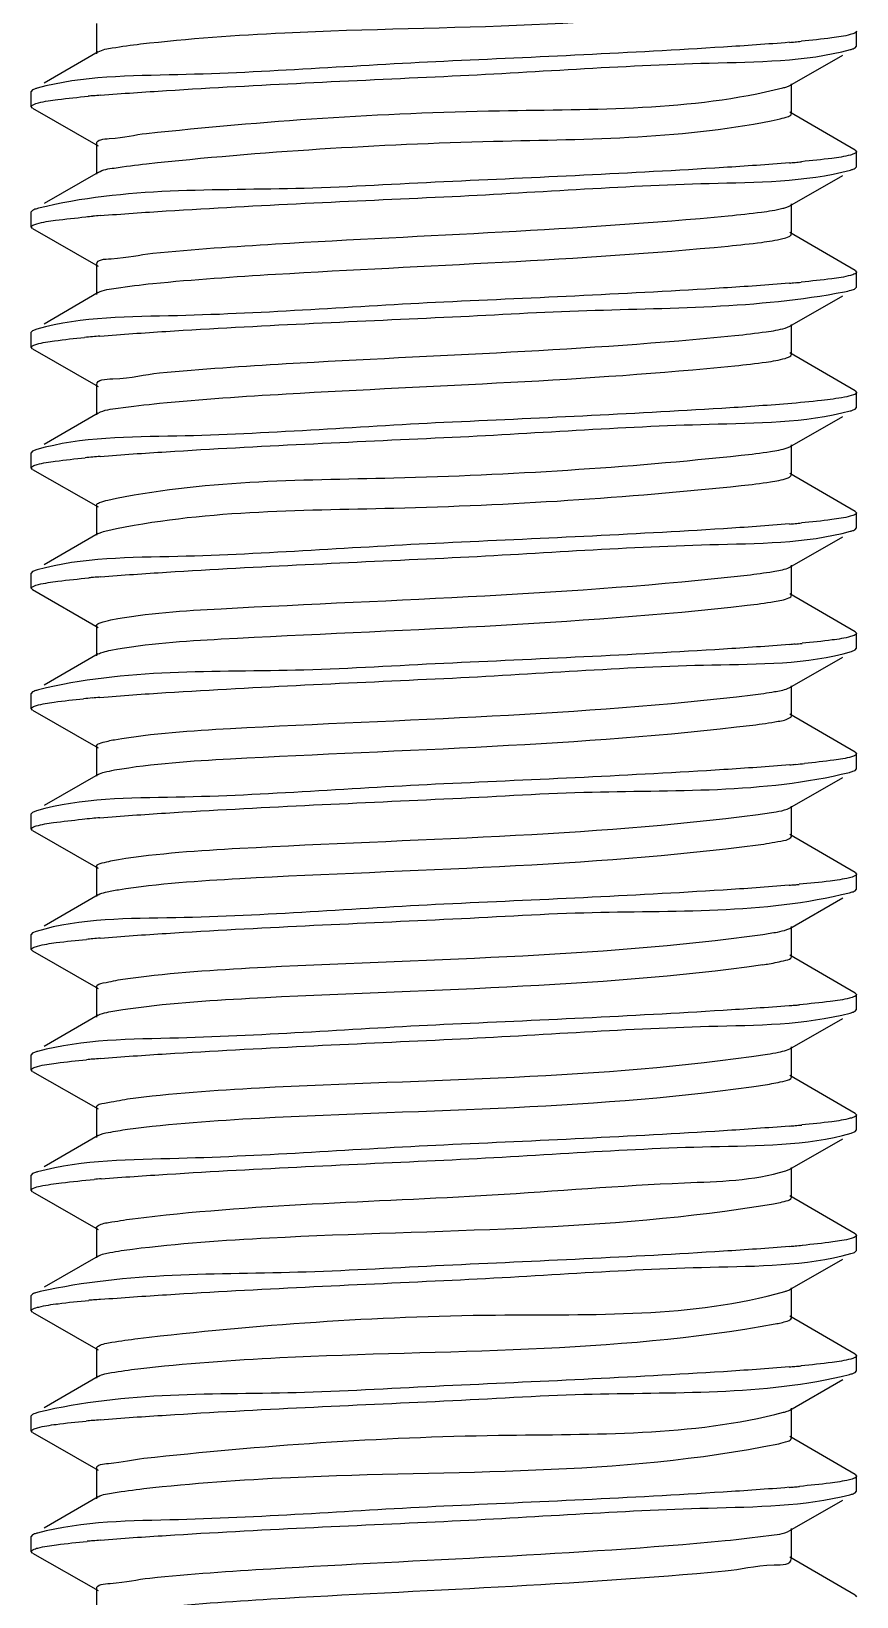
# Model space of a CAD drawing. Extents: x 1247970 to 1725648, y 860327 to 1277876.
# Drawn here: x 1322488.9 to 1322550, y 1199994.4 to 1200110.2 of the extents above; entities that cross this region are included whole.
import ezdxf

# ---------------------------------------------------------------- set-up
doc = ezdxf.new("R2010")
doc.units = 0
doc.header["$LTSCALE"] = 1000
doc.header["$MEASUREMENT"] = 0
doc.layers.get('0').update_dxf_attribs({"color": 254})
doc.layers.add('TK', color=4, linetype='Continuous')

# ---------------------------------------------------------------- blocks, each defined once
blk = doc.blocks.new('A$C7BF01818')
at = {"linetype": 'Continuous'}
for p, q in [((1830, 6621.33), (1830, 6619.09)), ((1886.25, 6619.64), (1886.25, 6620.75)), ((1886.15, 6619.52), (1886.25, 6619.64)), ((1830.12, 6619.22), (1826.13, 6616.91)), ((1881.3, 6616.74), (1885.22, 6618.99)), ((1825.27, 6616.41), (1825.17, 6616.3)), ((1825.17, 6615.18), (1825.17, 6616.3)), ((1881.42, 6614.63), (1881.42, 6616.87)), ((1825.27, 6615.07), (1825.17, 6615.18)), ((1825.27, 6615.07), (1830.12, 6612.28)), ((1886.15, 6611.96), (1881.3, 6614.77)), ((1830, 6612.42), (1830, 6610.18)), ((1886.15, 6611.96), (1886.25, 6611.84)), ((1886.25, 6610.73), (1886.25, 6611.84)), ((1830.12, 6610.31), (1826.13, 6608)), ((1886.15, 6610.62), (1886.25, 6610.73)), ((1881.3, 6607.83), (1885.22, 6610.08)), ((1881.42, 6605.73), (1881.42, 6607.97)), ((1825.27, 6607.5), (1825.17, 6607.39)), ((1825.17, 6606.28), (1825.17, 6607.39)), ((1825.27, 6606.16), (1825.17, 6606.28)), ((1825.27, 6606.16), (1830.12, 6603.37)), ((1886.15, 6603.05), (1881.3, 6605.86)), ((1830, 6603.51), (1830, 6601.27)), ((1886.15, 6603.05), (1886.25, 6602.93)), ((1886.25, 6601.82), (1886.25, 6602.93)), ((1830.12, 6601.41), (1826.13, 6599.09)), ((1881.3, 6598.92), (1885.22, 6601.17)), ((1886.15, 6601.71), (1886.25, 6601.82)), ((1825.27, 6598.59), (1825.17, 6598.48)), ((1825.59, 6598.72), (1825.27, 6598.59)), ((1880.97, 6598.79), (1881.3, 6598.92)), ((1881.42, 6596.82), (1881.42, 6599.06)), ((1825.17, 6597.37), (1825.17, 6598.48)), ((1825.27, 6597.25), (1825.17, 6597.37)), ((1825.27, 6597.25), (1830.12, 6594.47)), ((1886.15, 6594.14), (1881.3, 6596.95)), ((1830, 6594.6), (1830, 6592.36)), ((1886.15, 6594.14), (1886.25, 6594.03)), ((1886.25, 6592.91), (1886.25, 6594.03)), ((1886.15, 6592.8), (1886.25, 6592.91)), ((1830.12, 6592.5), (1826.13, 6590.18)), ((1881.3, 6590.01), (1885.22, 6592.26)), ((1825.27, 6589.68), (1825.17, 6589.57)), ((1825.17, 6588.46), (1825.17, 6589.57)), ((1825.57, 6589.8), (1825.27, 6589.68)), ((1881.11, 6589.93), (1881.3, 6590.01)), ((1881.42, 6587.91), (1881.42, 6590.15)), ((1825.27, 6588.34), (1825.17, 6588.46)), ((1825.27, 6588.34), (1830.12, 6585.56)), ((1886.15, 6585.23), (1881.3, 6588.04)), ((1830, 6585.69), (1830, 6583.46)), ((1886.15, 6585.23), (1886.25, 6585.12)), ((1886.25, 6584.01), (1886.25, 6585.12)), ((1830.12, 6583.59), (1826.13, 6581.28)), ((1886.15, 6583.89), (1886.25, 6584.01)), ((1881.3, 6581.1), (1885.22, 6583.35)), ((1881.42, 6579), (1881.42, 6581.24)), ((1825.27, 6580.78), (1825.17, 6580.66)), ((1825.17, 6579.55), (1825.17, 6580.66)), ((1825.6, 6580.9), (1825.27, 6580.78)), ((1881.16, 6581.04), (1881.3, 6581.1)), ((1825.27, 6579.44), (1825.17, 6579.55)), ((1825.27, 6579.44), (1830.12, 6576.65)), ((1886.15, 6576.32), (1881.3, 6579.14)), ((1830, 6576.79), (1830, 6574.55)), ((1886.15, 6576.32), (1886.25, 6576.21)), ((1886.25, 6575.1), (1886.25, 6576.21)), ((1830.12, 6574.68), (1826.13, 6572.37)), ((1881.3, 6572.2), (1885.22, 6574.45)), ((1885.87, 6574.87), (1886.15, 6574.98)), ((1886.15, 6574.98), (1886.25, 6575.1)), ((1881.14, 6572.12), (1881.3, 6572.2)), ((1881.42, 6570.09), (1881.42, 6572.33)), ((1825.27, 6571.87), (1825.17, 6571.76)), ((1825.17, 6570.64), (1825.17, 6571.76)), ((1825.27, 6570.53), (1825.17, 6570.64)), ((1825.27, 6570.53), (1830.12, 6567.74)), ((1886.15, 6567.41), (1881.3, 6570.23)), ((1830, 6567.88), (1830, 6565.64)), ((1886.15, 6567.41), (1886.25, 6567.3)), ((1886.15, 6566.07), (1886.25, 6566.19)), ((1886.25, 6566.19), (1886.25, 6567.3)), ((1830.12, 6565.77), (1826.13, 6563.46)), ((1881.3, 6563.29), (1885.22, 6565.54)), ((1825.27, 6562.96), (1825.17, 6562.85)), ((1825.17, 6561.74), (1825.17, 6562.85)), ((1825.55, 6563.07), (1825.27, 6562.96)), ((1881.11, 6563.21), (1881.3, 6563.29)), ((1881.42, 6561.18), (1881.42, 6563.42)), ((1825.27, 6561.62), (1825.17, 6561.74)), ((1825.27, 6561.62), (1830.12, 6558.83)), ((1886.15, 6558.51), (1881.3, 6561.32)), ((1881.38, 6561.11), (1881.42, 6561.18)), ((1830, 6558.97), (1830, 6556.73)), ((1886.15, 6558.51), (1886.25, 6558.39)), ((1886.25, 6557.28), (1886.25, 6558.39)), ((1886.15, 6557.17), (1886.25, 6557.28)), ((1830.12, 6556.87), (1826.13, 6554.55)), ((1881.3, 6554.38), (1885.22, 6556.63)), ((1825.27, 6554.05), (1825.17, 6553.94)), ((1825.17, 6552.83), (1825.17, 6553.94)), ((1825.54, 6554.16), (1825.27, 6554.05)), ((1881.08, 6554.29), (1881.3, 6554.38)), ((1881.42, 6552.28), (1881.42, 6554.52)), ((1825.27, 6552.71), (1825.17, 6552.83)), ((1825.27, 6552.71), (1830.12, 6549.93)), ((1886.15, 6549.6), (1881.3, 6552.41)), ((1830, 6550.06), (1830, 6547.82)), ((1886.15, 6549.6), (1886.25, 6549.48)), ((1886.25, 6548.37), (1886.25, 6549.48)), ((1830.12, 6547.96), (1826.13, 6545.64)), ((1881.3, 6545.47), (1885.22, 6547.72)), ((1886.15, 6548.26), (1886.25, 6548.37)), ((1881.05, 6545.37), (1881.3, 6545.47)), ((1881.42, 6543.37), (1881.42, 6545.61)), ((1825.27, 6545.14), (1825.17, 6545.03)), ((1825.17, 6543.92), (1825.17, 6545.03)), ((1825.27, 6543.8), (1825.17, 6543.92)), ((1825.27, 6543.8), (1830.12, 6541.02)), ((1886.15, 6540.69), (1881.3, 6543.5)), ((1830, 6541.15), (1830, 6538.91)), ((1886.15, 6540.69), (1886.25, 6540.58)), ((1886.25, 6539.47), (1886.25, 6540.58)), ((1830.12, 6539.05), (1826.13, 6536.74)), ((1881.3, 6536.56), (1885.22, 6538.81)), ((1885.84, 6539.23), (1886.15, 6539.35)), ((1886.15, 6539.35), (1886.25, 6539.47)), ((1825.27, 6536.24), (1825.17, 6536.12)), ((1825.17, 6535.01), (1825.17, 6536.12)), ((1881, 6536.44), (1881.3, 6536.56)), ((1881.42, 6534.46), (1881.42, 6536.7)), ((1825.27, 6534.9), (1825.17, 6535.01)), ((1825.27, 6534.9), (1830.12, 6532.11)), ((1886.15, 6531.78), (1881.3, 6534.6)), ((1830, 6532.25), (1830, 6530.01)), ((1886.15, 6531.78), (1886.25, 6531.67)), ((1886.25, 6530.56), (1886.25, 6531.67)), ((1886.15, 6530.44), (1886.25, 6530.56)), ((1830.12, 6530.14), (1826.13, 6527.83)), ((1881.3, 6527.66), (1885.22, 6529.91)), ((1825.27, 6527.33), (1825.17, 6527.21)), ((1825.17, 6526.1), (1825.17, 6527.21)), ((1881.42, 6525.55), (1881.42, 6527.79)), ((1825.27, 6525.99), (1825.17, 6526.1)), ((1825.27, 6525.99), (1830.12, 6523.2)), ((1886.15, 6522.87), (1881.3, 6525.69)), ((1830, 6523.34), (1830, 6521.1)), ((1886.15, 6522.87), (1886.25, 6522.76)), ((1886.25, 6521.65), (1886.25, 6522.76)), ((1830.12, 6521.23), (1826.13, 6518.92)), ((1881.3, 6518.75), (1885.22, 6521)), ((1886.15, 6521.53), (1886.25, 6521.65)), ((1881.42, 6516.64), (1881.42, 6518.88)), ((1825.27, 6518.42), (1825.17, 6518.31)), ((1825.17, 6517.2), (1825.17, 6518.31)), ((1825.27, 6517.08), (1825.17, 6517.2)), ((1825.27, 6517.08), (1830.12, 6514.29)), ((1886.15, 6513.97), (1881.3, 6516.78)), ((1830, 6514.43), (1830, 6512.19)), ((1886.15, 6513.97), (1886.25, 6513.85)), ((1886.25, 6512.74), (1886.25, 6513.85)), ((1830.12, 6512.33), (1826.13, 6510.01)), ((1881.3, 6509.84), (1885.22, 6512.09)), ((1886.15, 6512.63), (1886.25, 6512.74)), ((1825.27, 6509.51), (1825.17, 6509.4)), ((1881.42, 6507.74), (1881.42, 6509.98)), ((1825.17, 6508.29), (1825.17, 6509.4)), ((1825.27, 6508.17), (1825.17, 6508.29)), ((1825.27, 6508.17), (1830.12, 6505.39)), ((1886.15, 6505.06), (1881.3, 6507.87)), ((1830, 6505.52), (1830, 6503.28)), ((1886.15, 6505.06), (1886.25, 6504.94))]:
    blk.add_line(p, q, dxfattribs=at)
for centre, radius, start, end in [((1871.02, 6740.9), 121.41, 274.8438, 275.0424), ((1872.55, 6723.55), 103.99, 275.0412, 275.2972), ((1839.12, 6509.51), 106.88, 95.0274, 95.2266), ((1840.69, 6491.68), 124.77, 94.7809, 95.0259), ((1871.03, 6731.91), 121.33, 274.8447, 275.0439), ((1872.58, 6714.32), 103.67, 275.0425, 275.3057), ((1838.75, 6504.79), 102.66, 95.0453, 95.3331), ((1840.58, 6484.04), 123.5, 94.7929, 95.0459), ((1871.02, 6723.12), 121.44, 274.8434, 275.0417), ((1872.54, 6705.86), 104.12, 275.0406, 275.2938), ((1838.54, 6498.14), 100.4, 95.0545, 95.3946), ((1840.53, 6475.73), 122.9, 94.7984, 95.0567), ((1838.65, 6488), 101.64, 95.0491, 95.3615), ((1840.57, 6466.39), 123.34, 94.7937, 95.0503), ((1871.02, 6705.24), 121.38, 274.8441, 275.0431), ((1872.57, 6687.75), 103.82, 275.0418, 275.3018), ((1839.21, 6472.92), 107.84, 95.0233, 95.2032), ((1840.71, 6455.77), 125.05, 94.7781, 95.0215), ((1871.05, 6696.07), 121.11, 274.8466, 275.0478), ((1872.66, 6677.82), 102.8, 275.046, 275.3287), ((1838.4, 6473), 98.81, 95.0607, 95.4393), ((1840.49, 6449.41), 122.49, 94.8021, 95.0641), ((1871.15, 6685.92), 119.87, 274.8598, 275.0684), ((1873.05, 6664.68), 98.55, 275.0633, 275.4452), ((1838.21, 6466.18), 96.71, 95.0686, 95.5004), ((1840.45, 6441.02), 121.97, 94.8067, 95.074), ((1870.93, 6679.63), 122.49, 274.8322, 275.0257), ((1872.24, 6664.72), 107.53, 275.0261, 275.2091), ((1838.84, 6450.3), 103.71, 95.0407, 95.3061), ((1840.61, 6430.23), 123.86, 94.7892, 95.0407), ((1875.63, 6578.22), 26.78, 277.8912, 278.9141), ((1870.93, 6670.64), 122.41, 274.8332, 275.0271), ((1872.27, 6655.5), 107.22, 275.0274, 275.2169), ((1838.85, 6441.27), 103.84, 95.0403, 95.3028), ((1840.61, 6421.31), 123.87, 94.7894, 95.0402), ((1871.03, 6660.63), 121.31, 274.8443, 275.0454), ((1872.62, 6642.66), 103.27, 275.0438, 275.3171), ((1840.85, 6409.65), 126.64, 94.7626, 94.9958), ((1871.07, 6651.32), 120.9, 274.849, 275.0504), ((1872.7, 6632.82), 102.33, 275.0482, 275.3403), ((1839.21, 6419.5), 107.81, 95.0233, 95.2035), ((1840.71, 6402.35), 125.02, 94.7785, 95.0216), ((1871.01, 6643.02), 121.51, 274.8425, 275.0402), ((1872.51, 6626.04), 104.47, 275.0393, 275.2842), ((1838.8, 6415.09), 103.29, 95.0426, 95.317), ((1840.6, 6394.75), 123.7, 94.7911, 95.0428), ((1870.94, 6634.91), 122.32, 274.8343, 275.0285), ((1872.29, 6619.57), 106.92, 275.0286, 275.2242), ((1838.94, 6404.64), 104.84, 95.0361, 95.277), ((1840.64, 6385.4), 124.15, 94.7867, 95.0355)]:
    blk.add_arc(centre, radius, start, end, dxfattribs=at)
for points, knots in [([(1833.26, 6619.81), (1836.8, 6620.21), (1852.49, 6621.34), (1868.4, 6620.82), (1880.34, 6623.13)], [0, 0, 0, 0, 0.226596, 1, 1, 1, 1]), ([(1886.25, 6620.75), (1886.25, 6620.69), (1886.06, 6620.57), (1885.9, 6620.53), (1885.78, 6620.5)], [0, 0, 0, 0, 0.314561, 1, 1, 1, 1]), ([(1830.12, 6619.22), (1830.43, 6619.4), (1831.52, 6619.57), (1832.56, 6619.73), (1833.26, 6619.81)], [0, 0, 0, 0, 0.340225, 1, 1, 1, 1]), ([(1881.27, 6619.93), (1879.65, 6619.79), (1871.13, 6619.21), (1862.6, 6618.84), (1855.71, 6618.52)], [0, 0, 0, 0, 0.191234, 1, 1, 1, 1]), ([(1885.78, 6620.5), (1885.33, 6620.38), (1884.12, 6620.21), (1882.91, 6620.08), (1882.16, 6620.01)], [0, 0, 0, 0, 0.382729, 1, 1, 1, 1]), ([(1885.79, 6619.39), (1885.86, 6619.41), (1885.98, 6619.45), (1886.1, 6619.5), (1886.15, 6619.52)], [0, 0, 0, 0, 0.580509, 1, 1, 1, 1]), ([(1855.71, 6618.52), (1849.15, 6618.22), (1839.18, 6617.41), (1828.97, 6617.46), (1825.61, 6616.54)], [0, 0, 0, 0, 0.653395, 1, 1, 1, 1]), ([(1855.71, 6617.41), (1862.26, 6617.71), (1872.21, 6618.5), (1882.41, 6618.49), (1885.79, 6619.39)], [0, 0, 0, 0, 0.651956, 1, 1, 1, 1]), ([(1830.29, 6616.02), (1831.92, 6616.15), (1840.38, 6616.72), (1848.86, 6617.09), (1855.71, 6617.41)], [0, 0, 0, 0, 0.192326, 1, 1, 1, 1]), ([(1825.61, 6616.54), (1825.54, 6616.52), (1825.42, 6616.48), (1825.31, 6616.43), (1825.27, 6616.41)], [0, 0, 0, 0, 0.578294, 1, 1, 1, 1]), ([(1833.7, 6613.19), (1842.37, 6614.12), (1858.01, 6615.19), (1873.99, 6614.85), (1880.79, 6616.56)], [0, 0, 0, 0, 0.554449, 1, 1, 1, 1]), ([(1880.79, 6616.56), (1880.89, 6616.58), (1881.06, 6616.63), (1881.23, 6616.7), (1881.3, 6616.74)], [0, 0, 0, 0, 0.586934, 1, 1, 1, 1]), ([(1825.17, 6615.18), (1825.17, 6615.25), (1825.39, 6615.37), (1825.57, 6615.42), (1825.7, 6615.45)], [0, 0, 0, 0, 0.309735, 1, 1, 1, 1]), ([(1825.7, 6615.45), (1826.17, 6615.57), (1827.4, 6615.74), (1828.63, 6615.87), (1829.39, 6615.94)], [0, 0, 0, 0, 0.387433, 1, 1, 1, 1]), ([(1833.7, 6610.95), (1842.23, 6611.86), (1857.83, 6612.83), (1873.66, 6612.76), (1880.58, 6614.27)], [0, 0, 0, 0, 0.54768, 1, 1, 1, 1]), ([(1880.58, 6614.27), (1880.79, 6614.32), (1881.05, 6614.38), (1881.41, 6614.54), (1881.41, 6614.63)], [0, 0, 0, 0, 0.701158, 1, 1, 1, 1]), ([(1830.01, 6612.42), (1830, 6612.76), (1831.9, 6612.81), (1832.77, 6613.09), (1833.7, 6613.19)], [0, 0, 0, 0, 0.267721, 1, 1, 1, 1]), ([(1885.79, 6611.59), (1885.34, 6611.47), (1884.13, 6611.3), (1882.92, 6611.17), (1882.17, 6611.1)], [0, 0, 0, 0, 0.382556, 1, 1, 1, 1]), ([(1886.25, 6611.84), (1886.25, 6611.78), (1886.06, 6611.67), (1885.91, 6611.63), (1885.79, 6611.59)], [0, 0, 0, 0, 0.314885, 1, 1, 1, 1]), ([(1830.12, 6610.31), (1830.47, 6610.52), (1831.72, 6610.68), (1832.89, 6610.86), (1833.7, 6610.95)], [0, 0, 0, 0, 0.33607, 1, 1, 1, 1]), ([(1881.28, 6611.02), (1879.65, 6610.88), (1871.13, 6610.3), (1862.61, 6609.93), (1855.71, 6609.61)], [0, 0, 0, 0, 0.191214, 1, 1, 1, 1]), ([(1855.71, 6608.5), (1862.25, 6608.81), (1872.21, 6609.59), (1882.4, 6609.58), (1885.79, 6610.48)], [0, 0, 0, 0, 0.651816, 1, 1, 1, 1]), ([(1885.79, 6610.48), (1885.86, 6610.5), (1885.98, 6610.54), (1886.1, 6610.59), (1886.15, 6610.62)], [0, 0, 0, 0, 0.5808, 1, 1, 1, 1]), ([(1855.71, 6609.61), (1852.26, 6609.45), (1842.29, 6608.78), (1832.08, 6609.24), (1825.7, 6607.65)], [0, 0, 0, 0, 0.344682, 1, 1, 1, 1]), ([(1830.26, 6607.11), (1831.89, 6607.24), (1840.37, 6607.82), (1848.85, 6608.18), (1855.71, 6608.5)], [0, 0, 0, 0, 0.192103, 1, 1, 1, 1]), ([(1825.7, 6607.65), (1825.61, 6607.63), (1825.47, 6607.59), (1825.32, 6607.53), (1825.27, 6607.5)], [0, 0, 0, 0, 0.588684, 1, 1, 1, 1]), ([(1825.59, 6606.51), (1826.04, 6606.64), (1827.24, 6606.81), (1828.45, 6606.94), (1829.2, 6607.01)], [0, 0, 0, 0, 0.378966, 1, 1, 1, 1]), ([(1834.16, 6604.33), (1837.18, 6604.63), (1851.38, 6605.59), (1865.61, 6606.03), (1876.75, 6607.1)], [0, 0, 0, 0, 0.213637, 1, 1, 1, 1]), ([(1876.75, 6607.1), (1877.57, 6607.18), (1878.92, 6607.32), (1880.27, 6607.52), (1880.79, 6607.65)], [0, 0, 0, 0, 0.608109, 1, 1, 1, 1]), ([(1880.79, 6607.65), (1880.89, 6607.68), (1881.06, 6607.73), (1881.23, 6607.79), (1881.3, 6607.83)], [0, 0, 0, 0, 0.587321, 1, 1, 1, 1]), ([(1825.17, 6606.28), (1825.17, 6606.33), (1825.34, 6606.44), (1825.48, 6606.48), (1825.59, 6606.51)], [0, 0, 0, 0, 0.31838, 1, 1, 1, 1]), ([(1880.79, 6605.41), (1880.95, 6605.45), (1881.15, 6605.5), (1881.41, 6605.65), (1881.41, 6605.73)], [0, 0, 0, 0, 0.690355, 1, 1, 1, 1]), ([(1834.16, 6602.09), (1837.18, 6602.39), (1851.38, 6603.35), (1865.61, 6603.79), (1876.75, 6604.86)], [0, 0, 0, 0, 0.213637, 1, 1, 1, 1]), ([(1876.75, 6604.86), (1877.57, 6604.94), (1878.92, 6605.08), (1880.27, 6605.28), (1880.79, 6605.41)], [0, 0, 0, 0, 0.608109, 1, 1, 1, 1]), ([(1830.01, 6603.51), (1830.01, 6603.89), (1832.15, 6603.91), (1833.13, 6604.22), (1834.16, 6604.33)], [0, 0, 0, 0, 0.266872, 1, 1, 1, 1]), ([(1830.12, 6601.41), (1830.51, 6601.64), (1831.92, 6601.8), (1833.25, 6602), (1834.16, 6602.09)], [0, 0, 0, 0, 0.332418, 1, 1, 1, 1]), ([(1881.27, 6602.11), (1879.65, 6601.97), (1871.13, 6601.4), (1862.6, 6601.03), (1855.71, 6600.71)], [0, 0, 0, 0, 0.191243, 1, 1, 1, 1]), ([(1885.79, 6602.69), (1885.33, 6602.56), (1884.12, 6602.39), (1882.9, 6602.26), (1882.15, 6602.19)], [0, 0, 0, 0, 0.382589, 1, 1, 1, 1]), ([(1886.25, 6602.93), (1886.25, 6602.88), (1886.06, 6602.76), (1885.9, 6602.72), (1885.79, 6602.69)], [0, 0, 0, 0, 0.314649, 1, 1, 1, 1]), ([(1855.71, 6599.59), (1859.03, 6599.75), (1868.89, 6600.34), (1878.89, 6600.23), (1885.35, 6601.48)], [0, 0, 0, 0, 0.335313, 1, 1, 1, 1]), ([(1885.35, 6601.48), (1885.52, 6601.51), (1885.79, 6601.57), (1886.06, 6601.65), (1886.15, 6601.71)], [0, 0, 0, 0, 0.614276, 1, 1, 1, 1]), ([(1855.71, 6600.71), (1849.13, 6600.4), (1839.17, 6599.58), (1828.94, 6599.65), (1825.59, 6598.72)], [0, 0, 0, 0, 0.654088, 1, 1, 1, 1]), ([(1830.25, 6598.2), (1831.87, 6598.33), (1840.36, 6598.91), (1848.85, 6599.28), (1855.71, 6599.59)], [0, 0, 0, 0, 0.191983, 1, 1, 1, 1]), ([(1877.24, 6598.24), (1878.01, 6598.32), (1879.26, 6598.46), (1880.51, 6598.66), (1880.97, 6598.79)], [0, 0, 0, 0, 0.618456, 1, 1, 1, 1]), ([(1825.17, 6597.37), (1825.17, 6597.42), (1825.33, 6597.53), (1825.47, 6597.57), (1825.57, 6597.6)], [0, 0, 0, 0, 0.32109, 1, 1, 1, 1]), ([(1825.57, 6597.6), (1826, 6597.72), (1827.18, 6597.89), (1828.37, 6598.03), (1829.1, 6598.1)], [0, 0, 0, 0, 0.377561, 1, 1, 1, 1]), ([(1834.65, 6595.47), (1837.77, 6595.77), (1851.97, 6596.72), (1866.2, 6597.12), (1877.24, 6598.24)], [0, 0, 0, 0, 0.220253, 1, 1, 1, 1]), ([(1877.24, 6596), (1878.01, 6596.08), (1879.26, 6596.22), (1880.51, 6596.42), (1880.97, 6596.55)], [0, 0, 0, 0, 0.618456, 1, 1, 1, 1]), ([(1880.97, 6596.55), (1881.08, 6596.59), (1881.24, 6596.63), (1881.41, 6596.76), (1881.41, 6596.82)], [0, 0, 0, 0, 0.675509, 1, 1, 1, 1]), ([(1830.01, 6594.6), (1830.01, 6595.02), (1832.41, 6594.99), (1833.49, 6595.36), (1834.65, 6595.47)], [0, 0, 0, 0, 0.266332, 1, 1, 1, 1]), ([(1834.65, 6593.23), (1837.77, 6593.53), (1851.97, 6594.48), (1866.2, 6594.88), (1877.24, 6596)], [0, 0, 0, 0, 0.220253, 1, 1, 1, 1]), ([(1886.25, 6594.03), (1886.25, 6593.93), (1885.84, 6593.78), (1885.58, 6593.72), (1885.35, 6593.68)], [0, 0, 0, 0, 0.289979, 1, 1, 1, 1]), ([(1830.12, 6592.5), (1830.56, 6592.75), (1832.14, 6592.91), (1833.63, 6593.13), (1834.65, 6593.23)], [0, 0, 0, 0, 0.329248, 1, 1, 1, 1]), ([(1881.15, 6593.19), (1879.52, 6593.06), (1871.05, 6592.49), (1862.56, 6592.12), (1855.71, 6591.8)], [0, 0, 0, 0, 0.19218, 1, 1, 1, 1]), ([(1885.35, 6593.68), (1884.79, 6593.57), (1883.39, 6593.4), (1881.99, 6593.26), (1881.15, 6593.19)], [0, 0, 0, 0, 0.404067, 1, 1, 1, 1]), ([(1885.78, 6592.67), (1885.86, 6592.68), (1885.98, 6592.72), (1886.1, 6592.77), (1886.15, 6592.8)], [0, 0, 0, 0, 0.58094, 1, 1, 1, 1]), ([(1855.71, 6591.8), (1849.12, 6591.49), (1839.15, 6590.65), (1828.9, 6590.76), (1825.57, 6589.8)], [0, 0, 0, 0, 0.655403, 1, 1, 1, 1]), ([(1855.71, 6590.69), (1862.25, 6590.99), (1872.21, 6591.78), (1882.4, 6591.77), (1885.78, 6592.67)], [0, 0, 0, 0, 0.651768, 1, 1, 1, 1]), ([(1830.26, 6589.29), (1831.89, 6589.43), (1840.36, 6590), (1848.85, 6590.37), (1855.71, 6590.69)], [0, 0, 0, 0, 0.192047, 1, 1, 1, 1]), ([(1830.83, 6586.06), (1837.74, 6587.57), (1853.57, 6587.49), (1869.17, 6588.47), (1877.71, 6589.38)], [0, 0, 0, 0, 0.451841, 1, 1, 1, 1]), ([(1877.71, 6589.38), (1878.43, 6589.45), (1879.57, 6589.6), (1880.71, 6589.79), (1881.11, 6589.93)], [0, 0, 0, 0, 0.630576, 1, 1, 1, 1]), ([(1825.17, 6588.46), (1825.17, 6588.51), (1825.34, 6588.63), (1825.49, 6588.67), (1825.6, 6588.7)], [0, 0, 0, 0, 0.318075, 1, 1, 1, 1]), ([(1825.6, 6588.7), (1826.04, 6588.82), (1827.23, 6588.99), (1828.42, 6589.12), (1829.16, 6589.19)], [0, 0, 0, 0, 0.380405, 1, 1, 1, 1]), ([(1830.83, 6583.82), (1837.74, 6585.33), (1853.57, 6585.25), (1869.17, 6586.23), (1877.71, 6587.14)], [0, 0, 0, 0, 0.451841, 1, 1, 1, 1]), ([(1877.71, 6587.14), (1878.43, 6587.21), (1879.57, 6587.36), (1880.71, 6587.55), (1881.11, 6587.69)], [0, 0, 0, 0, 0.630576, 1, 1, 1, 1]), ([(1881.11, 6587.69), (1881.19, 6587.72), (1881.31, 6587.76), (1881.41, 6587.87), (1881.41, 6587.91)], [0, 0, 0, 0, 0.654934, 1, 1, 1, 1]), ([(1830.01, 6585.69), (1830.01, 6585.79), (1830.37, 6585.95), (1830.62, 6586.01), (1830.83, 6586.06)], [0, 0, 0, 0, 0.299229, 1, 1, 1, 1]), ([(1885.78, 6584.87), (1885.33, 6584.75), (1884.12, 6584.57), (1882.91, 6584.44), (1882.16, 6584.38)], [0, 0, 0, 0, 0.382853, 1, 1, 1, 1]), ([(1886.25, 6585.12), (1886.25, 6585.06), (1886.06, 6584.94), (1885.9, 6584.9), (1885.78, 6584.87)], [0, 0, 0, 0, 0.314509, 1, 1, 1, 1]), ([(1830.12, 6583.59), (1830.21, 6583.64), (1830.44, 6583.72), (1830.68, 6583.78), (1830.83, 6583.82)], [0, 0, 0, 0, 0.397887, 1, 1, 1, 1]), ([(1881.27, 6584.3), (1879.65, 6584.16), (1871.13, 6583.58), (1862.61, 6583.21), (1855.71, 6582.89)], [0, 0, 0, 0, 0.191221, 1, 1, 1, 1]), ([(1855.71, 6581.78), (1862.27, 6582.08), (1872.23, 6582.88), (1882.43, 6582.85), (1885.8, 6583.76)], [0, 0, 0, 0, 0.652777, 1, 1, 1, 1]), ([(1885.8, 6583.76), (1885.87, 6583.78), (1885.99, 6583.82), (1886.11, 6583.86), (1886.15, 6583.89)], [0, 0, 0, 0, 0.578717, 1, 1, 1, 1]), ([(1855.71, 6582.89), (1849.14, 6582.59), (1839.18, 6581.77), (1828.96, 6581.83), (1825.6, 6580.9)], [0, 0, 0, 0, 0.653664, 1, 1, 1, 1]), ([(1830.3, 6580.39), (1831.92, 6580.52), (1840.39, 6581.09), (1848.87, 6581.46), (1855.71, 6581.78)], [0, 0, 0, 0, 0.192376, 1, 1, 1, 1]), ([(1825.7, 6579.82), (1826.17, 6579.93), (1827.42, 6580.11), (1828.66, 6580.24), (1829.43, 6580.31)], [0, 0, 0, 0, 0.386687, 1, 1, 1, 1]), ([(1831.06, 6577.2), (1833.75, 6577.72), (1849.51, 6578.66), (1865.23, 6579.06), (1878.15, 6580.52)], [0, 0, 0, 0, 0.173596, 1, 1, 1, 1]), ([(1878.15, 6580.52), (1878.79, 6580.59), (1879.79, 6580.73), (1880.81, 6580.9), (1881.16, 6581.04)], [0, 0, 0, 0, 0.631985, 1, 1, 1, 1]), ([(1825.17, 6579.55), (1825.17, 6579.61), (1825.39, 6579.74), (1825.56, 6579.78), (1825.7, 6579.82)], [0, 0, 0, 0, 0.309934, 1, 1, 1, 1]), ([(1881.23, 6578.83), (1881.28, 6578.85), (1881.36, 6578.89), (1881.42, 6578.97), (1881.41, 6579)], [0, 0, 0, 0, 0.626416, 1, 1, 1, 1]), ([(1831.06, 6574.96), (1833.75, 6575.48), (1849.51, 6576.42), (1865.23, 6576.82), (1878.15, 6578.28)], [0, 0, 0, 0, 0.173596, 1, 1, 1, 1]), ([(1878.15, 6578.28), (1878.82, 6578.35), (1879.85, 6578.5), (1880.9, 6578.68), (1881.23, 6578.83)], [0, 0, 0, 0, 0.644912, 1, 1, 1, 1]), ([(1830, 6576.79), (1830.01, 6576.9), (1830.49, 6577.07), (1830.8, 6577.14), (1831.06, 6577.2)], [0, 0, 0, 0, 0.291135, 1, 1, 1, 1]), ([(1885.8, 6575.97), (1885.36, 6575.84), (1884.16, 6575.67), (1882.95, 6575.54), (1882.21, 6575.47)], [0, 0, 0, 0, 0.38147, 1, 1, 1, 1]), ([(1886.25, 6576.21), (1886.25, 6576.15), (1886.07, 6576.04), (1885.92, 6576), (1885.8, 6575.97)], [0, 0, 0, 0, 0.316347, 1, 1, 1, 1]), ([(1830.12, 6574.68), (1830.23, 6574.75), (1830.55, 6574.85), (1830.87, 6574.92), (1831.06, 6574.96)], [0, 0, 0, 0, 0.38572, 1, 1, 1, 1]), ([(1881.28, 6575.39), (1879.65, 6575.25), (1871.14, 6574.67), (1862.61, 6574.3), (1855.71, 6573.98)], [0, 0, 0, 0, 0.191157, 1, 1, 1, 1]), ([(1855.71, 6572.87), (1862.32, 6573.18), (1872.29, 6574.03), (1882.55, 6573.9), (1885.87, 6574.87)], [0, 0, 0, 0, 0.656488, 1, 1, 1, 1]), ([(1855.71, 6573.98), (1852.26, 6573.82), (1842.28, 6573.15), (1832.07, 6573.62), (1825.7, 6572.02)], [0, 0, 0, 0, 0.344793, 1, 1, 1, 1]), ([(1825.7, 6572.02), (1825.61, 6572), (1825.46, 6571.96), (1825.32, 6571.9), (1825.27, 6571.87)], [0, 0, 0, 0, 0.588339, 1, 1, 1, 1]), ([(1830.24, 6571.47), (1831.87, 6571.61), (1840.35, 6572.18), (1848.85, 6572.55), (1855.71, 6572.87)], [0, 0, 0, 0, 0.191901, 1, 1, 1, 1]), ([(1878.56, 6571.66), (1879.1, 6571.72), (1879.97, 6571.85), (1880.83, 6572.01), (1881.14, 6572.12)], [0, 0, 0, 0, 0.623316, 1, 1, 1, 1]), ([(1825.17, 6570.64), (1825.17, 6570.69), (1825.32, 6570.8), (1825.45, 6570.84), (1825.55, 6570.87)], [0, 0, 0, 0, 0.322973, 1, 1, 1, 1]), ([(1825.55, 6570.87), (1825.98, 6570.99), (1827.14, 6571.17), (1828.3, 6571.3), (1829.03, 6571.36)], [0, 0, 0, 0, 0.376726, 1, 1, 1, 1]), ([(1831.33, 6568.34), (1834.16, 6568.83), (1849.95, 6569.82), (1865.74, 6570.11), (1878.56, 6571.66)], [0, 0, 0, 0, 0.181833, 1, 1, 1, 1]), ([(1878.56, 6569.42), (1879.19, 6569.49), (1880.1, 6569.65), (1881.09, 6569.8), (1881.34, 6569.99)], [0, 0, 0, 0, 0.669294, 1, 1, 1, 1]), ([(1881.34, 6569.99), (1881.36, 6570), (1881.4, 6570.03), (1881.42, 6570.07), (1881.42, 6570.09)], [0, 0, 0, 0, 0.574838, 1, 1, 1, 1]), ([(1831.33, 6566.1), (1834.16, 6566.59), (1849.95, 6567.58), (1865.74, 6567.87), (1878.56, 6569.42)], [0, 0, 0, 0, 0.181833, 1, 1, 1, 1]), ([(1830, 6567.88), (1830.01, 6568.01), (1830.63, 6568.19), (1830.99, 6568.28), (1831.33, 6568.34)], [0, 0, 0, 0, 0.285046, 1, 1, 1, 1]), ([(1881.31, 6566.48), (1879.68, 6566.34), (1871.16, 6565.76), (1862.62, 6565.39), (1855.71, 6565.07)], [0, 0, 0, 0, 0.190906, 1, 1, 1, 1]), ([(1885.87, 6567.08), (1885.45, 6566.95), (1884.28, 6566.78), (1883.12, 6566.65), (1882.4, 6566.58)], [0, 0, 0, 0, 0.376385, 1, 1, 1, 1]), ([(1886.25, 6567.3), (1886.25, 6567.25), (1886.1, 6567.14), (1885.97, 6567.11), (1885.87, 6567.08)], [0, 0, 0, 0, 0.323435, 1, 1, 1, 1]), ([(1855.71, 6565.07), (1849.1, 6564.77), (1839.14, 6563.92), (1828.88, 6564.05), (1825.55, 6563.07)], [0, 0, 0, 0, 0.65625, 1, 1, 1, 1]), ([(1830.12, 6565.77), (1830.26, 6565.85), (1830.67, 6565.97), (1831.07, 6566.05), (1831.33, 6566.1)], [0, 0, 0, 0, 0.375495, 1, 1, 1, 1]), ([(1855.71, 6563.96), (1859.16, 6564.12), (1869.13, 6564.79), (1879.33, 6564.35), (1885.71, 6565.92)], [0, 0, 0, 0, 0.344308, 1, 1, 1, 1]), ([(1885.71, 6565.92), (1885.8, 6565.94), (1885.95, 6565.99), (1886.1, 6566.04), (1886.15, 6566.07)], [0, 0, 0, 0, 0.589015, 1, 1, 1, 1]), ([(1830.23, 6562.56), (1831.85, 6562.7), (1840.34, 6563.27), (1848.84, 6563.64), (1855.71, 6563.96)], [0, 0, 0, 0, 0.191797, 1, 1, 1, 1]), ([(1831.62, 6559.48), (1834.59, 6559.95), (1850.4, 6560.98), (1866.24, 6561.16), (1878.95, 6562.8)], [0, 0, 0, 0, 0.190031, 1, 1, 1, 1]), ([(1878.95, 6562.8), (1879.4, 6562.86), (1880.12, 6562.96), (1880.85, 6563.11), (1881.11, 6563.21)], [0, 0, 0, 0, 0.613249, 1, 1, 1, 1]), ([(1825.17, 6561.74), (1825.17, 6561.78), (1825.31, 6561.89), (1825.44, 6561.93), (1825.54, 6561.96)], [0, 0, 0, 0, 0.325528, 1, 1, 1, 1]), ([(1825.54, 6561.96), (1825.95, 6562.08), (1827.09, 6562.25), (1828.22, 6562.38), (1828.94, 6562.45)], [0, 0, 0, 0, 0.375733, 1, 1, 1, 1]), ([(1831.62, 6557.24), (1834.59, 6557.71), (1850.4, 6558.74), (1866.24, 6558.92), (1878.95, 6560.56)], [0, 0, 0, 0, 0.190031, 1, 1, 1, 1]), ([(1878.95, 6560.56), (1879.52, 6560.63), (1880.29, 6560.79), (1881.2, 6560.92), (1881.38, 6561.11)], [0, 0, 0, 0, 0.68301, 1, 1, 1, 1]), ([(1830, 6558.97), (1830.01, 6559.13), (1830.78, 6559.31), (1831.21, 6559.41), (1831.62, 6559.48)], [0, 0, 0, 0, 0.280346, 1, 1, 1, 1]), ([(1885.71, 6558.12), (1885.24, 6558.01), (1884, 6557.83), (1882.76, 6557.71), (1882, 6557.64)], [0, 0, 0, 0, 0.38815, 1, 1, 1, 1]), ([(1886.25, 6558.39), (1886.25, 6558.33), (1886.02, 6558.2), (1885.85, 6558.16), (1885.71, 6558.12)], [0, 0, 0, 0, 0.307371, 1, 1, 1, 1]), ([(1830.12, 6556.87), (1830.29, 6556.96), (1830.79, 6557.09), (1831.3, 6557.19), (1831.62, 6557.24)], [0, 0, 0, 0, 0.366815, 1, 1, 1, 1]), ([(1881.25, 6557.57), (1879.62, 6557.43), (1871.11, 6556.85), (1862.6, 6556.49), (1855.71, 6556.17)], [0, 0, 0, 0, 0.191438, 1, 1, 1, 1]), ([(1855.71, 6555.05), (1859.16, 6555.21), (1869.14, 6555.89), (1879.35, 6555.42), (1885.72, 6557.02)], [0, 0, 0, 0, 0.344831, 1, 1, 1, 1]), ([(1885.72, 6557.02), (1885.81, 6557.04), (1885.96, 6557.08), (1886.1, 6557.14), (1886.15, 6557.17)], [0, 0, 0, 0, 0.587369, 1, 1, 1, 1]), ([(1855.71, 6556.17), (1849.09, 6555.86), (1839.12, 6554.99), (1828.85, 6555.15), (1825.54, 6554.16)], [0, 0, 0, 0, 0.657317, 1, 1, 1, 1]), ([(1830.27, 6553.66), (1831.9, 6553.8), (1840.37, 6554.37), (1848.86, 6554.74), (1855.71, 6555.05)], [0, 0, 0, 0, 0.192158, 1, 1, 1, 1]), ([(1825.63, 6553.07), (1826.08, 6553.2), (1827.29, 6553.37), (1828.5, 6553.5), (1829.25, 6553.57)], [0, 0, 0, 0, 0.382449, 1, 1, 1, 1]), ([(1831.94, 6550.62), (1835.04, 6551.07), (1850.86, 6552.13), (1866.74, 6552.19), (1879.31, 6553.94)], [0, 0, 0, 0, 0.19821, 1, 1, 1, 1]), ([(1879.31, 6553.94), (1879.67, 6553.99), (1880.26, 6554.08), (1880.86, 6554.21), (1881.08, 6554.29)], [0, 0, 0, 0, 0.601488, 1, 1, 1, 1]), ([(1825.17, 6552.83), (1825.17, 6552.88), (1825.36, 6553), (1825.51, 6553.04), (1825.63, 6553.07)], [0, 0, 0, 0, 0.315028, 1, 1, 1, 1]), ([(1879.78, 6551.77), (1880.19, 6551.83), (1880.63, 6551.94), (1881.42, 6552.12), (1881.42, 6552.28)], [0, 0, 0, 0, 0.719951, 1, 1, 1, 1]), ([(1831.94, 6548.38), (1835.04, 6548.83), (1850.86, 6549.89), (1866.74, 6549.95), (1879.31, 6551.7)], [0, 0, 0, 0, 0.19821, 1, 1, 1, 1]), ([(1830, 6550.06), (1830, 6550.25), (1830.95, 6550.42), (1831.45, 6550.55), (1831.94, 6550.62)], [0, 0, 0, 0, 0.27666, 1, 1, 1, 1]), ([(1885.72, 6549.22), (1885.26, 6549.1), (1884.02, 6548.93), (1882.78, 6548.8), (1882.01, 6548.73)], [0, 0, 0, 0, 0.386833, 1, 1, 1, 1]), ([(1886.25, 6549.48), (1886.25, 6549.42), (1886.03, 6549.3), (1885.86, 6549.25), (1885.72, 6549.22)], [0, 0, 0, 0, 0.30997, 1, 1, 1, 1]), ([(1830.12, 6547.96), (1830.32, 6548.07), (1830.94, 6548.21), (1831.54, 6548.32), (1831.94, 6548.38)], [0, 0, 0, 0, 0.359369, 1, 1, 1, 1]), ([(1881.25, 6548.66), (1879.62, 6548.52), (1871.12, 6547.95), (1862.6, 6547.58), (1855.71, 6547.26)], [0, 0, 0, 0, 0.191421, 1, 1, 1, 1]), ([(1855.71, 6546.15), (1862.25, 6546.45), (1872.21, 6547.23), (1882.39, 6547.23), (1885.78, 6548.12)], [0, 0, 0, 0, 0.651461, 1, 1, 1, 1]), ([(1885.78, 6548.12), (1885.85, 6548.14), (1885.98, 6548.18), (1886.1, 6548.23), (1886.15, 6548.26)], [0, 0, 0, 0, 0.581742, 1, 1, 1, 1]), ([(1855.71, 6547.26), (1849.16, 6546.95), (1839.2, 6546.17), (1829.01, 6546.18), (1825.63, 6545.28)], [0, 0, 0, 0, 0.652033, 1, 1, 1, 1]), ([(1830.27, 6544.75), (1831.9, 6544.89), (1840.37, 6545.46), (1848.86, 6545.83), (1855.71, 6546.15)], [0, 0, 0, 0, 0.192166, 1, 1, 1, 1]), ([(1879.64, 6545.08), (1879.92, 6545.12), (1880.39, 6545.2), (1880.86, 6545.31), (1881.05, 6545.37)], [0, 0, 0, 0, 0.587642, 1, 1, 1, 1]), ([(1825.17, 6543.92), (1825.17, 6543.98), (1825.36, 6544.1), (1825.52, 6544.14), (1825.63, 6544.17)], [0, 0, 0, 0, 0.314688, 1, 1, 1, 1]), ([(1825.63, 6545.28), (1825.56, 6545.26), (1825.43, 6545.22), (1825.31, 6545.17), (1825.27, 6545.14)], [0, 0, 0, 0, 0.58122, 1, 1, 1, 1]), ([(1825.63, 6544.17), (1826.09, 6544.29), (1827.3, 6544.46), (1828.51, 6544.59), (1829.26, 6544.66)], [0, 0, 0, 0, 0.382718, 1, 1, 1, 1]), ([(1832.29, 6541.76), (1835.52, 6542.19), (1851.32, 6543.27), (1867.23, 6543.2), (1879.64, 6545.08)], [0, 0, 0, 0, 0.206386, 1, 1, 1, 1]), ([(1879.64, 6542.84), (1880.09, 6542.91), (1880.56, 6543.02), (1881.42, 6543.2), (1881.42, 6543.37)], [0, 0, 0, 0, 0.721603, 1, 1, 1, 1]), ([(1832.29, 6539.52), (1835.52, 6539.95), (1851.32, 6541.03), (1867.23, 6540.96), (1879.64, 6542.84)], [0, 0, 0, 0, 0.206386, 1, 1, 1, 1]), ([(1830, 6541.15), (1830, 6541.37), (1831.14, 6541.52), (1831.72, 6541.68), (1832.29, 6541.76)], [0, 0, 0, 0, 0.273716, 1, 1, 1, 1]), ([(1881.27, 6539.76), (1879.65, 6539.62), (1871.13, 6539.04), (1862.61, 6538.67), (1855.71, 6538.35)], [0, 0, 0, 0, 0.191178, 1, 1, 1, 1]), ([(1885.78, 6540.33), (1885.33, 6540.21), (1884.13, 6540.03), (1882.93, 6539.91), (1882.19, 6539.84)], [0, 0, 0, 0, 0.383826, 1, 1, 1, 1]), ([(1886.25, 6540.58), (1886.25, 6540.52), (1886.06, 6540.4), (1885.9, 6540.36), (1885.78, 6540.33)], [0, 0, 0, 0, 0.31383, 1, 1, 1, 1]), ([(1830.12, 6539.05), (1830.35, 6539.18), (1831.09, 6539.33), (1831.81, 6539.45), (1832.29, 6539.52)], [0, 0, 0, 0, 0.35292, 1, 1, 1, 1]), ([(1855.71, 6537.24), (1862.29, 6537.54), (1872.26, 6538.37), (1882.49, 6538.29), (1885.84, 6539.23)], [0, 0, 0, 0, 0.654474, 1, 1, 1, 1]), ([(1855.71, 6538.35), (1849.17, 6538.05), (1839.21, 6537.26), (1829.02, 6537.27), (1825.63, 6536.37)], [0, 0, 0, 0, 0.651841, 1, 1, 1, 1]), ([(1830.34, 6535.85), (1831.96, 6535.98), (1840.41, 6536.55), (1848.88, 6536.92), (1855.71, 6537.24)], [0, 0, 0, 0, 0.192685, 1, 1, 1, 1]), ([(1825.63, 6536.37), (1825.56, 6536.35), (1825.44, 6536.31), (1825.31, 6536.26), (1825.27, 6536.24)], [0, 0, 0, 0, 0.581621, 1, 1, 1, 1]), ([(1832.66, 6532.9), (1841.48, 6534), (1855.19, 6534.2), (1871.21, 6535.57), (1878.59, 6535.71), (1881, 6536.44)], [0, 0, 0, 0, 0.550139, 0.844315, 1, 1, 1, 1]), ([(1825.17, 6535.01), (1825.17, 6535.09), (1825.46, 6535.22), (1825.66, 6535.27), (1825.83, 6535.31)], [0, 0, 0, 0, 0.300373, 1, 1, 1, 1]), ([(1825.83, 6535.31), (1826.35, 6535.42), (1827.68, 6535.6), (1829.01, 6535.73), (1829.82, 6535.8)], [0, 0, 0, 0, 0.393318, 1, 1, 1, 1]), ([(1832.66, 6530.66), (1836.03, 6531.08), (1851.79, 6532.18), (1867.71, 6531.95), (1879.95, 6533.98)], [0, 0, 0, 0, 0.21458, 1, 1, 1, 1]), ([(1879.95, 6533.98), (1880.32, 6534.04), (1880.72, 6534.14), (1881.41, 6534.31), (1881.42, 6534.46)], [0, 0, 0, 0, 0.717456, 1, 1, 1, 1]), ([(1830.06, 6532.34), (1830.29, 6532.53), (1831.22, 6532.67), (1832.07, 6532.82), (1832.66, 6532.9)], [0, 0, 0, 0, 0.327967, 1, 1, 1, 1]), ([(1830, 6532.25), (1830, 6532.26), (1830.02, 6532.3), (1830.05, 6532.33), (1830.06, 6532.34)], [0, 0, 0, 0, 0.434167, 1, 1, 1, 1]), ([(1885.84, 6531.43), (1885.39, 6531.31), (1884.19, 6531.13), (1882.98, 6531), (1882.23, 6530.93)], [0, 0, 0, 0, 0.378369, 1, 1, 1, 1]), ([(1886.25, 6531.67), (1886.25, 6531.62), (1886.09, 6531.5), (1885.94, 6531.46), (1885.84, 6531.43)], [0, 0, 0, 0, 0.319042, 1, 1, 1, 1]), ([(1830.12, 6530.14), (1830.38, 6530.29), (1831.26, 6530.45), (1832.1, 6530.59), (1832.66, 6530.66)], [0, 0, 0, 0, 0.347296, 1, 1, 1, 1]), ([(1881.28, 6530.85), (1879.66, 6530.71), (1871.14, 6530.13), (1862.61, 6529.76), (1855.71, 6529.44)], [0, 0, 0, 0, 0.191134, 1, 1, 1, 1]), ([(1855.71, 6528.33), (1862.27, 6528.63), (1872.24, 6529.44), (1882.45, 6529.39), (1885.81, 6530.32)], [0, 0, 0, 0, 0.653213, 1, 1, 1, 1]), ([(1885.81, 6530.32), (1885.88, 6530.33), (1886, 6530.37), (1886.11, 6530.42), (1886.15, 6530.44)], [0, 0, 0, 0, 0.577608, 1, 1, 1, 1]), ([(1855.71, 6529.44), (1852.31, 6529.28), (1842.37, 6528.65), (1832.25, 6528.95), (1825.83, 6527.51)], [0, 0, 0, 0, 0.340989, 1, 1, 1, 1]), ([(1830.3, 6526.94), (1831.92, 6527.07), (1840.39, 6527.64), (1848.87, 6528.01), (1855.71, 6528.33)], [0, 0, 0, 0, 0.192379, 1, 1, 1, 1]), ([(1825.83, 6527.51), (1825.72, 6527.48), (1825.52, 6527.44), (1825.34, 6527.37), (1825.27, 6527.33)], [0, 0, 0, 0, 0.599931, 1, 1, 1, 1]), ([(1825.72, 6526.37), (1826.19, 6526.49), (1827.43, 6526.66), (1828.67, 6526.79), (1829.43, 6526.86)], [0, 0, 0, 0, 0.388771, 1, 1, 1, 1]), ([(1833.06, 6524.04), (1841.84, 6525.06), (1857.72, 6526.21), (1874.05, 6525.55), (1880.93, 6527.52)], [0, 0, 0, 0, 0.5526, 1, 1, 1, 1]), ([(1880.93, 6527.52), (1881, 6527.54), (1881.13, 6527.58), (1881.25, 6527.63), (1881.3, 6527.66)], [0, 0, 0, 0, 0.5729, 1, 1, 1, 1]), ([(1825.17, 6526.1), (1825.17, 6526.17), (1825.4, 6526.3), (1825.58, 6526.34), (1825.72, 6526.37)], [0, 0, 0, 0, 0.307694, 1, 1, 1, 1]), ([(1833.06, 6521.8), (1836.55, 6522.2), (1852.27, 6523.33), (1868.18, 6522.91), (1880.23, 6525.12)], [0, 0, 0, 0, 0.222808, 1, 1, 1, 1]), ([(1880.23, 6525.12), (1880.53, 6525.17), (1880.87, 6525.25), (1881.41, 6525.43), (1881.42, 6525.55)], [0, 0, 0, 0, 0.712115, 1, 1, 1, 1]), ([(1830, 6523.34), (1830, 6523.36), (1830.04, 6523.43), (1830.1, 6523.46), (1830.14, 6523.48)], [0, 0, 0, 0, 0.391455, 1, 1, 1, 1]), ([(1830.14, 6523.48), (1830.44, 6523.65), (1831.45, 6523.81), (1832.42, 6523.96), (1833.06, 6524.04)], [0, 0, 0, 0, 0.346892, 1, 1, 1, 1]), ([(1885.81, 6522.52), (1885.36, 6522.4), (1884.13, 6522.22), (1882.9, 6522.09), (1882.13, 6522.02)], [0, 0, 0, 0, 0.379746, 1, 1, 1, 1]), ([(1886.25, 6522.76), (1886.25, 6522.71), (1886.07, 6522.59), (1885.93, 6522.55), (1885.81, 6522.52)], [0, 0, 0, 0, 0.31657, 1, 1, 1, 1]), ([(1830.12, 6521.23), (1830.42, 6521.41), (1831.44, 6521.57), (1832.41, 6521.72), (1833.06, 6521.8)], [0, 0, 0, 0, 0.342311, 1, 1, 1, 1]), ([(1881.27, 6521.94), (1879.64, 6521.8), (1871.13, 6521.22), (1862.6, 6520.85), (1855.71, 6520.53)], [0, 0, 0, 0, 0.191265, 1, 1, 1, 1]), ([(1855.71, 6519.42), (1859.16, 6519.58), (1869.13, 6520.26), (1879.33, 6519.8), (1885.71, 6521.38)], [0, 0, 0, 0, 0.344481, 1, 1, 1, 1]), ([(1885.71, 6521.38), (1885.8, 6521.4), (1885.95, 6521.45), (1886.1, 6521.5), (1886.15, 6521.53)], [0, 0, 0, 0, 0.588486, 1, 1, 1, 1]), ([(1855.71, 6520.53), (1852.27, 6520.37), (1842.3, 6519.71), (1832.11, 6520.14), (1825.72, 6518.58)], [0, 0, 0, 0, 0.344054, 1, 1, 1, 1]), ([(1830.27, 6518.03), (1831.89, 6518.16), (1840.37, 6518.74), (1848.86, 6519.1), (1855.71, 6519.42)], [0, 0, 0, 0, 0.192137, 1, 1, 1, 1]), ([(1880.84, 6518.58), (1880.93, 6518.61), (1881.09, 6518.65), (1881.24, 6518.71), (1881.3, 6518.75)], [0, 0, 0, 0, 0.582193, 1, 1, 1, 1]), ([(1825.72, 6518.58), (1825.63, 6518.55), (1825.48, 6518.51), (1825.32, 6518.45), (1825.27, 6518.42)], [0, 0, 0, 0, 0.590675, 1, 1, 1, 1]), ([(1825.63, 6517.44), (1826.08, 6517.56), (1827.28, 6517.74), (1828.49, 6517.87), (1829.23, 6517.93)], [0, 0, 0, 0, 0.38235, 1, 1, 1, 1]), ([(1833.49, 6515.18), (1842.21, 6516.13), (1857.93, 6517.24), (1874.02, 6516.79), (1880.84, 6518.58)], [0, 0, 0, 0, 0.554103, 1, 1, 1, 1]), ([(1825.17, 6517.2), (1825.17, 6517.25), (1825.36, 6517.37), (1825.51, 6517.41), (1825.63, 6517.44)], [0, 0, 0, 0, 0.315318, 1, 1, 1, 1]), ([(1880.48, 6516.26), (1880.71, 6516.31), (1880.99, 6516.37), (1881.41, 6516.54), (1881.41, 6516.64)], [0, 0, 0, 0, 0.705113, 1, 1, 1, 1]), ([(1833.49, 6512.94), (1837.1, 6513.33), (1852.75, 6514.48), (1868.65, 6513.83), (1880.48, 6516.26)], [0, 0, 0, 0, 0.231091, 1, 1, 1, 1]), ([(1830.01, 6514.43), (1830, 6514.75), (1831.79, 6514.82), (1832.62, 6515.08), (1833.49, 6515.18)], [0, 0, 0, 0, 0.268217, 1, 1, 1, 1]), ([(1830.12, 6512.33), (1830.45, 6512.52), (1831.63, 6512.68), (1832.74, 6512.85), (1833.49, 6512.94)], [0, 0, 0, 0, 0.337908, 1, 1, 1, 1]), ([(1881.25, 6513.03), (1879.62, 6512.89), (1871.12, 6512.31), (1862.6, 6511.95), (1855.71, 6511.63)], [0, 0, 0, 0, 0.191406, 1, 1, 1, 1]), ([(1885.71, 6513.59), (1885.24, 6513.47), (1884.01, 6513.3), (1882.78, 6513.17), (1882.03, 6513.1)], [0, 0, 0, 0, 0.387955, 1, 1, 1, 1]), ([(1886.25, 6513.85), (1886.25, 6513.79), (1886.02, 6513.66), (1885.85, 6513.62), (1885.71, 6513.59)], [0, 0, 0, 0, 0.309067, 1, 1, 1, 1]), ([(1855.71, 6510.51), (1862.23, 6510.82), (1872.18, 6511.58), (1882.35, 6511.61), (1885.75, 6512.48)], [0, 0, 0, 0, 0.650199, 1, 1, 1, 1]), ([(1885.75, 6512.48), (1885.83, 6512.5), (1885.97, 6512.54), (1886.1, 6512.6), (1886.15, 6512.63)], [0, 0, 0, 0, 0.584348, 1, 1, 1, 1]), ([(1855.71, 6511.63), (1849.16, 6511.32), (1839.2, 6510.53), (1829.01, 6510.55), (1825.63, 6509.64)], [0, 0, 0, 0, 0.652165, 1, 1, 1, 1]), ([(1825.63, 6509.64), (1825.56, 6509.63), (1825.43, 6509.59), (1825.31, 6509.54), (1825.27, 6509.51)], [0, 0, 0, 0, 0.580887, 1, 1, 1, 1]), ([(1830.28, 6509.12), (1831.9, 6509.26), (1840.37, 6509.83), (1848.86, 6510.2), (1855.71, 6510.51)], [0, 0, 0, 0, 0.19222, 1, 1, 1, 1]), ([(1876.52, 6509.09), (1877.6, 6509.19), (1879.16, 6509.42), (1880.84, 6509.57), (1881.3, 6509.84)], [0, 0, 0, 0, 0.671657, 1, 1, 1, 1]), ([(1825.17, 6508.29), (1825.17, 6508.35), (1825.37, 6508.47), (1825.53, 6508.51), (1825.65, 6508.54)], [0, 0, 0, 0, 0.31327, 1, 1, 1, 1]), ([(1825.65, 6508.54), (1826.11, 6508.66), (1827.33, 6508.83), (1828.55, 6508.96), (1829.3, 6509.03)], [0, 0, 0, 0, 0.383748, 1, 1, 1, 1]), ([(1833.94, 6506.32), (1836.92, 6506.63), (1851.11, 6507.59), (1865.34, 6508.04), (1876.52, 6509.09)], [0, 0, 0, 0, 0.210603, 1, 1, 1, 1]), ([(1876.52, 6506.85), (1877.73, 6506.96), (1878.87, 6507.35), (1881.41, 6507.29), (1881.41, 6507.74)], [0, 0, 0, 0, 0.73385, 1, 1, 1, 1]), ([(1830.01, 6505.52), (1830, 6505.88), (1832.03, 6505.92), (1832.96, 6506.22), (1833.94, 6506.32)], [0, 0, 0, 0, 0.267228, 1, 1, 1, 1]), ([(1833.94, 6504.08), (1836.92, 6504.39), (1851.11, 6505.35), (1865.34, 6505.8), (1876.52, 6506.85)], [0, 0, 0, 0, 0.210603, 1, 1, 1, 1])]:
    blk.add_open_spline(points, degree=3, knots=knots, dxfattribs=at)

msp = doc.modelspace()

# ---------------------------------------------------------------- block references
at = {"layer": 'TK'}
msp.add_blockref('A$C7BF01818', (1320663.7, 1193489.49), dxfattribs=at)

doc.saveas('drawing.dxf')
